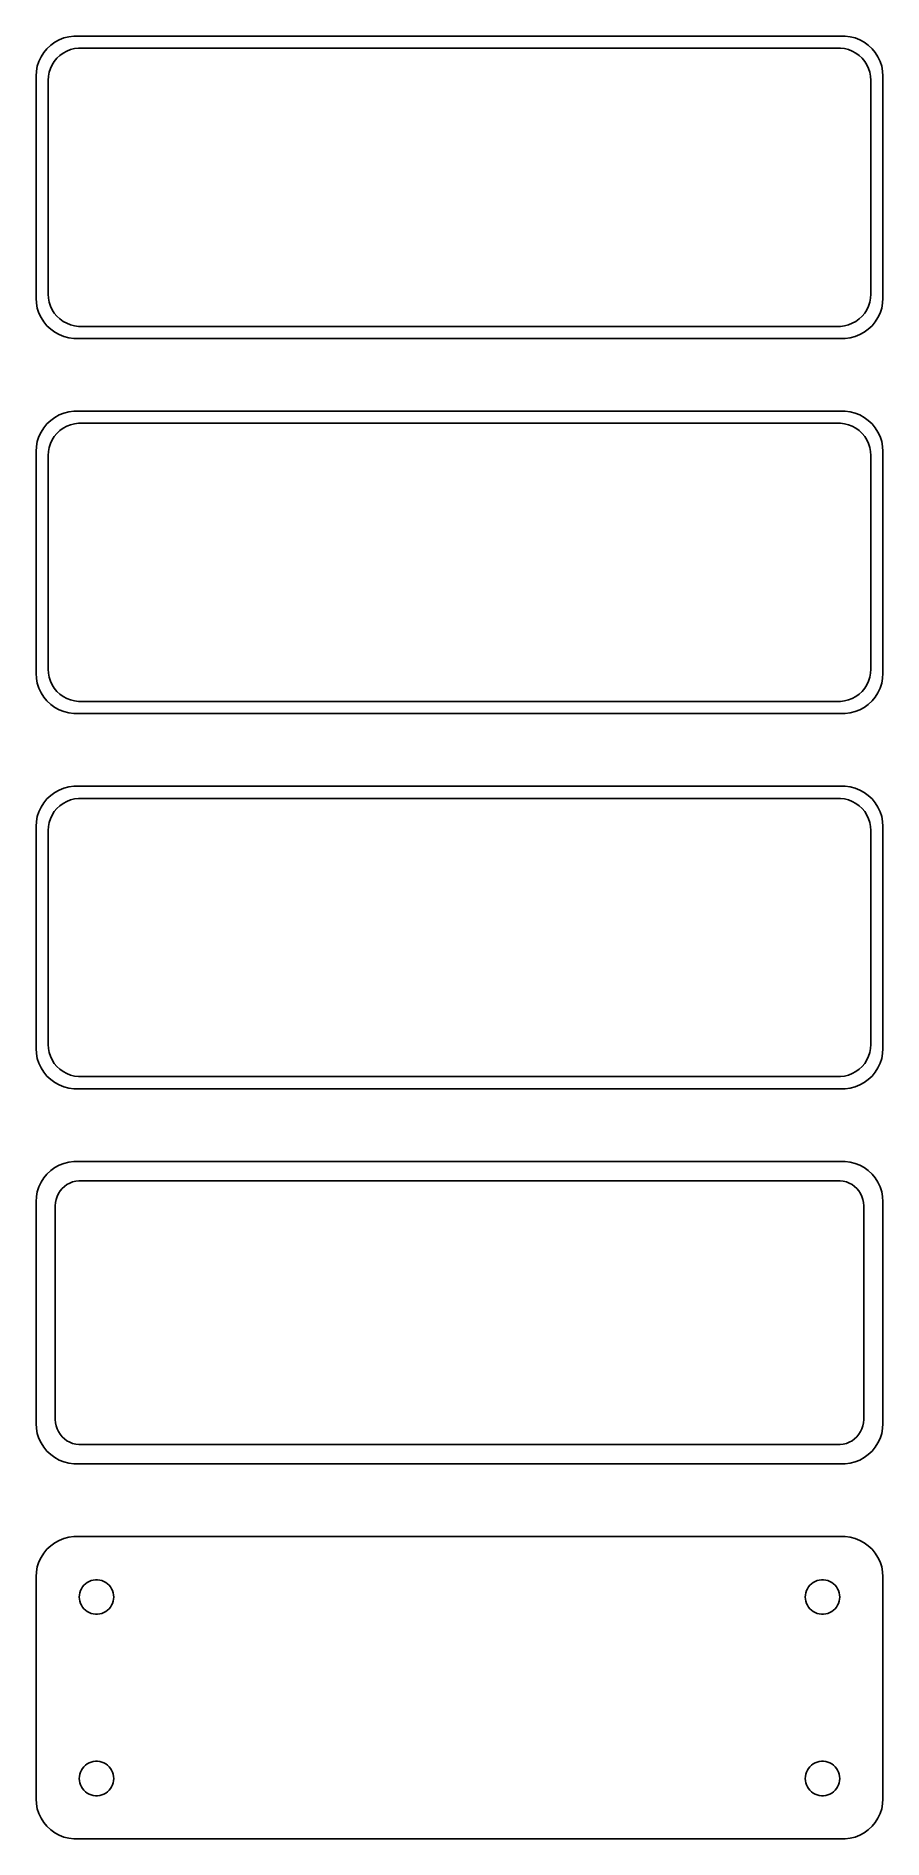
# Model space of a CAD drawing. Header units: metres. Extents: x -52 to 52, y 214 to 437.
import ezdxf

# ---------------------------------------------------------------- set-up
doc = ezdxf.new("R2010")
doc.units = ezdxf.units.M

msp = doc.modelspace()

# ---------------------------------------------------------------- linework, layer by layer
for p, q in [((-50.6871, 436.103), (-51.1448, 435.673)), ((-50.1791, 436.472), (-50.6871, 436.103)), ((-49.6289, 436.774), (-50.1791, 436.472)), ((-49.0451, 437.005), (-49.6289, 436.774)), ((-48.4369, 437.161), (-49.0451, 437.005)), ((-47.8139, 437.24), (-48.4369, 437.161)), ((47.8139, 437.24), (-47.8139, 437.24)), ((48.4369, 437.161), (47.8139, 437.24)), ((49.0451, 437.005), (48.4369, 437.161)), ((49.6289, 436.774), (49.0451, 437.005)), ((50.1791, 436.472), (49.6289, 436.774)), ((50.6871, 436.103), (50.1791, 436.472)), ((51.1448, 435.673), (50.6871, 436.103)), ((-52.1489, 434.091), (-52.3429, 433.493)), ((-51.8815, 434.659), (-52.1489, 434.091)), ((-51.5451, 435.189), (-51.8815, 434.659)), ((-51.1448, 435.673), (-51.5451, 435.189)), ((-50.7191, 433.222), (-50.5052, 433.677)), ((-50.5052, 433.677), (-50.2361, 434.101)), ((-50.2361, 434.101), (-49.9159, 434.488)), ((-49.9159, 434.488), (-49.5497, 434.832)), ((-49.5497, 434.832), (-49.1433, 435.127)), ((-49.1433, 435.127), (-48.7031, 435.369)), ((-48.7031, 435.369), (-48.2361, 435.554)), ((-48.2361, 435.554), (-47.7495, 435.679)), ((-47.7495, 435.679), (-47.2512, 435.742)), ((-47.2512, 435.742), (47.2512, 435.742)), ((47.2512, 435.742), (47.7495, 435.679)), ((47.7495, 435.679), (48.2361, 435.554)), ((48.2361, 435.554), (48.7031, 435.369)), ((48.7031, 435.369), (49.1433, 435.127)), ((49.1433, 435.127), (49.5497, 434.832)), ((49.5497, 434.832), (49.9159, 434.488)), ((49.9159, 434.488), (50.2361, 434.101)), ((50.2361, 434.101), (50.5052, 433.677)), ((50.5052, 433.677), (50.7191, 433.222)), ((51.5451, 435.189), (51.1448, 435.673)), ((51.8815, 434.659), (51.5451, 435.189)), ((52.1489, 434.091), (51.8815, 434.659)), ((52.3429, 433.493), (52.1489, 434.091)), ((-52.4606, 432.877), (-52.5, 432.25)), ((-52.5, 432.25), (-52.5, 404.75)), ((-52.3429, 433.493), (-52.4606, 432.877)), ((-51, 431.75), (-50.9685, 432.251)), ((-51, 405.25), (-51, 431.75)), ((-50.9685, 432.251), (-50.8743, 432.745)), ((-50.8743, 432.745), (-50.7191, 433.222)), ((50.7191, 433.222), (50.8743, 432.745)), ((50.8743, 432.745), (50.9685, 432.251)), ((50.9685, 432.251), (51, 431.75)), ((51, 431.75), (51, 405.25)), ((52.4606, 432.877), (52.3429, 433.493)), ((52.5, 432.25), (52.4606, 432.877)), ((52.5, 404.75), (52.5, 432.25)), ((-52.5, 404.75), (-52.4606, 404.123)), ((-50.9685, 404.749), (-51, 405.25)), ((-50.8743, 404.255), (-50.9685, 404.749)), ((50.9685, 404.749), (50.8743, 404.255)), ((51, 405.25), (50.9685, 404.749)), ((52.4606, 404.123), (52.5, 404.75)), ((-52.4606, 404.123), (-52.3429, 403.507)), ((-52.3429, 403.507), (-52.1489, 402.909)), ((-52.1489, 402.909), (-51.8815, 402.341)), ((-51.8815, 402.341), (-51.5451, 401.811)), ((-50.7191, 403.778), (-50.8743, 404.255)), ((-50.5052, 403.323), (-50.7191, 403.778)), ((-50.2361, 402.899), (-50.5052, 403.323)), ((-49.9159, 402.512), (-50.2361, 402.899)), ((-49.5497, 402.168), (-49.9159, 402.512)), ((49.9159, 402.512), (49.5497, 402.168)), ((50.2361, 402.899), (49.9159, 402.512)), ((50.5052, 403.323), (50.2361, 402.899)), ((50.7191, 403.778), (50.5052, 403.323)), ((50.8743, 404.255), (50.7191, 403.778)), ((51.5451, 401.811), (51.8815, 402.341)), ((51.8815, 402.341), (52.1489, 402.909)), ((52.1489, 402.909), (52.3429, 403.507)), ((52.3429, 403.507), (52.4606, 404.123)), ((-51.5451, 401.811), (-51.1448, 401.327)), ((-51.1448, 401.327), (-50.6871, 400.897)), ((-50.6871, 400.897), (-50.1791, 400.528)), ((-50.1791, 400.528), (-49.6289, 400.226)), ((-49.6289, 400.226), (-49.0451, 399.995)), ((-49.1433, 401.873), (-49.5497, 402.168)), ((-48.7031, 401.631), (-49.1433, 401.873)), ((-48.2361, 401.446), (-48.7031, 401.631)), ((-47.7495, 401.321), (-48.2361, 401.446)), ((-47.2512, 401.258), (-47.7495, 401.321)), ((47.2512, 401.258), (-47.2512, 401.258)), ((47.7495, 401.321), (47.2512, 401.258)), ((48.2361, 401.446), (47.7495, 401.321)), ((48.7031, 401.631), (48.2361, 401.446)), ((49.1433, 401.873), (48.7031, 401.631)), ((49.0451, 399.995), (49.6289, 400.226)), ((49.5497, 402.168), (49.1433, 401.873)), ((49.6289, 400.226), (50.1791, 400.528)), ((50.1791, 400.528), (50.6871, 400.897)), ((50.6871, 400.897), (51.1448, 401.327)), ((51.1448, 401.327), (51.5451, 401.811)), ((-49.0451, 399.995), (-48.4369, 399.839)), ((-48.4369, 399.839), (-47.8139, 399.76)), ((-47.8139, 399.76), (47.8139, 399.76)), ((47.8139, 399.76), (48.4369, 399.839)), ((48.4369, 399.839), (49.0451, 399.995)), ((-51.1448, 389.173), (-51.5451, 388.689)), ((-50.6871, 389.603), (-51.1448, 389.173)), ((-50.1791, 389.972), (-50.6871, 389.603)), ((-49.6289, 390.274), (-50.1791, 389.972)), ((-49.0451, 390.505), (-49.6289, 390.274)), ((-49.1433, 388.627), (-48.7031, 388.869)), ((-48.4369, 390.661), (-49.0451, 390.505)), ((-48.7031, 388.869), (-48.2361, 389.054)), ((-47.8139, 390.74), (-48.4369, 390.661)), ((-48.2361, 389.054), (-47.7495, 389.179)), ((47.8139, 390.74), (-47.8139, 390.74)), ((-47.7495, 389.179), (-47.2512, 389.242)), ((-47.2512, 389.242), (47.2512, 389.242)), ((47.2512, 389.242), (47.7495, 389.179)), ((47.7495, 389.179), (48.2361, 389.054)), ((48.4369, 390.661), (47.8139, 390.74)), ((48.2361, 389.054), (48.7031, 388.869)), ((49.0451, 390.505), (48.4369, 390.661)), ((48.7031, 388.869), (49.1433, 388.627)), ((49.6289, 390.274), (49.0451, 390.505)), ((50.1791, 389.972), (49.6289, 390.274)), ((50.6871, 389.603), (50.1791, 389.972)), ((51.1448, 389.173), (50.6871, 389.603)), ((51.5451, 388.689), (51.1448, 389.173)), ((-52.3429, 386.993), (-52.4606, 386.377)), ((-52.1489, 387.591), (-52.3429, 386.993)), ((-51.8815, 388.159), (-52.1489, 387.591)), ((-51.5451, 388.689), (-51.8815, 388.159)), ((-50.8743, 386.245), (-50.7191, 386.722)), ((-50.7191, 386.722), (-50.5052, 387.177)), ((-50.5052, 387.177), (-50.2361, 387.601)), ((-50.2361, 387.601), (-49.9159, 387.988)), ((-49.9159, 387.988), (-49.5497, 388.332)), ((-49.5497, 388.332), (-49.1433, 388.627)), ((49.1433, 388.627), (49.5497, 388.332)), ((49.5497, 388.332), (49.9159, 387.988)), ((49.9159, 387.988), (50.2361, 387.601)), ((50.2361, 387.601), (50.5052, 387.177)), ((50.5052, 387.177), (50.7191, 386.722)), ((50.7191, 386.722), (50.8743, 386.245)), ((51.8815, 388.159), (51.5451, 388.689)), ((52.1489, 387.591), (51.8815, 388.159)), ((52.3429, 386.993), (52.1489, 387.591)), ((52.4606, 386.377), (52.3429, 386.993)), ((-52.4606, 386.377), (-52.5, 385.75)), ((-52.5, 385.75), (-52.5, 358.25)), ((-51, 385.25), (-50.9685, 385.751)), ((-51, 358.75), (-51, 385.25)), ((-50.9685, 385.751), (-50.8743, 386.245)), ((50.8743, 386.245), (50.9685, 385.751)), ((50.9685, 385.751), (51, 385.25)), ((51, 385.25), (51, 358.75)), ((52.5, 385.75), (52.4606, 386.377)), ((52.5, 358.25), (52.5, 385.75)), ((-52.5, 358.25), (-52.4606, 357.623)), ((-52.4606, 357.623), (-52.3429, 357.007)), ((-50.9685, 358.249), (-51, 358.75)), ((-50.8743, 357.755), (-50.9685, 358.249)), ((-50.7191, 357.278), (-50.8743, 357.755)), ((50.8743, 357.755), (50.7191, 357.278)), ((50.9685, 358.249), (50.8743, 357.755)), ((51, 358.75), (50.9685, 358.249)), ((52.3429, 357.007), (52.4606, 357.623)), ((52.4606, 357.623), (52.5, 358.25)), ((-52.3429, 357.007), (-52.1489, 356.409)), ((-52.1489, 356.409), (-51.8815, 355.841)), ((-51.8815, 355.841), (-51.5451, 355.311)), ((-50.5052, 356.823), (-50.7191, 357.278)), ((-50.2361, 356.399), (-50.5052, 356.823)), ((-49.9159, 356.012), (-50.2361, 356.399)), ((-49.5497, 355.668), (-49.9159, 356.012)), ((-49.1433, 355.373), (-49.5497, 355.668)), ((-48.7031, 355.131), (-49.1433, 355.373)), ((49.1433, 355.373), (48.7031, 355.131)), ((49.5497, 355.668), (49.1433, 355.373)), ((49.9159, 356.012), (49.5497, 355.668)), ((50.2361, 356.399), (49.9159, 356.012)), ((50.5052, 356.823), (50.2361, 356.399)), ((50.7191, 357.278), (50.5052, 356.823)), ((51.5451, 355.311), (51.8815, 355.841)), ((51.8815, 355.841), (52.1489, 356.409)), ((52.1489, 356.409), (52.3429, 357.007)), ((-51.5451, 355.311), (-51.1448, 354.827)), ((-51.1448, 354.827), (-50.6871, 354.397)), ((-50.6871, 354.397), (-50.1791, 354.028)), ((-50.1791, 354.028), (-49.6289, 353.726)), ((-49.6289, 353.726), (-49.0451, 353.495)), ((-49.0451, 353.495), (-48.4369, 353.339)), ((-48.2361, 354.946), (-48.7031, 355.131)), ((-48.4369, 353.339), (-47.8139, 353.26)), ((-47.7495, 354.821), (-48.2361, 354.946)), ((-47.8139, 353.26), (47.8139, 353.26)), ((-47.2512, 354.758), (-47.7495, 354.821)), ((47.2512, 354.758), (-47.2512, 354.758)), ((47.7495, 354.821), (47.2512, 354.758)), ((48.2361, 354.946), (47.7495, 354.821)), ((47.8139, 353.26), (48.4369, 353.339)), ((48.7031, 355.131), (48.2361, 354.946)), ((48.4369, 353.339), (49.0451, 353.495)), ((49.0451, 353.495), (49.6289, 353.726)), ((49.6289, 353.726), (50.1791, 354.028)), ((50.1791, 354.028), (50.6871, 354.397)), ((50.6871, 354.397), (51.1448, 354.827)), ((51.1448, 354.827), (51.5451, 355.311)), ((-48.4369, 344.161), (-49.0451, 344.005)), ((-47.8139, 344.24), (-48.4369, 344.161)), ((47.8139, 344.24), (-47.8139, 344.24)), ((48.4369, 344.161), (47.8139, 344.24)), ((49.0451, 344.005), (48.4369, 344.161)), ((-51.5451, 342.189), (-51.8815, 341.659)), ((-51.1448, 342.673), (-51.5451, 342.189)), ((-50.6871, 343.103), (-51.1448, 342.673)), ((-50.1791, 343.472), (-50.6871, 343.103)), ((-49.6289, 343.774), (-50.1791, 343.472)), ((-49.0451, 344.005), (-49.6289, 343.774)), ((-49.5497, 341.832), (-49.1433, 342.127)), ((-49.1433, 342.127), (-48.7031, 342.369)), ((-48.7031, 342.369), (-48.2361, 342.554)), ((-48.2361, 342.554), (-47.7495, 342.679)), ((-47.7495, 342.679), (-47.2512, 342.742)), ((-47.2512, 342.742), (47.2512, 342.742)), ((47.2512, 342.742), (47.7495, 342.679)), ((47.7495, 342.679), (48.2361, 342.554)), ((48.2361, 342.554), (48.7031, 342.369)), ((48.7031, 342.369), (49.1433, 342.127)), ((49.6289, 343.774), (49.0451, 344.005)), ((49.1433, 342.127), (49.5497, 341.832)), ((50.1791, 343.472), (49.6289, 343.774)), ((50.6871, 343.103), (50.1791, 343.472)), ((51.1448, 342.673), (50.6871, 343.103)), ((51.5451, 342.189), (51.1448, 342.673)), ((51.8815, 341.659), (51.5451, 342.189)), ((-52.4606, 339.877), (-52.5, 339.25)), ((-52.3429, 340.493), (-52.4606, 339.877)), ((-52.1489, 341.091), (-52.3429, 340.493)), ((-51.8815, 341.659), (-52.1489, 341.091)), ((-50.9685, 339.251), (-50.8743, 339.745)), ((-50.8743, 339.745), (-50.7191, 340.222)), ((-50.7191, 340.222), (-50.5052, 340.677)), ((-50.5052, 340.677), (-50.2361, 341.101)), ((-50.2361, 341.101), (-49.9159, 341.488)), ((-49.9159, 341.488), (-49.5497, 341.832)), ((49.5497, 341.832), (49.9159, 341.488)), ((49.9159, 341.488), (50.2361, 341.101)), ((50.2361, 341.101), (50.5052, 340.677)), ((50.5052, 340.677), (50.7191, 340.222)), ((50.7191, 340.222), (50.8743, 339.745)), ((50.8743, 339.745), (50.9685, 339.251)), ((52.1489, 341.091), (51.8815, 341.659)), ((52.3429, 340.493), (52.1489, 341.091)), ((52.4606, 339.877), (52.3429, 340.493)), ((52.5, 339.25), (52.4606, 339.877)), ((-52.5, 339.25), (-52.5, 311.75)), ((-51, 338.75), (-50.9685, 339.251)), ((-51, 312.25), (-51, 338.75)), ((50.9685, 339.251), (51, 338.75)), ((51, 338.75), (51, 312.25)), ((52.5, 311.75), (52.5, 339.25)), ((-52.5, 311.75), (-52.4606, 311.123)), ((-52.4606, 311.123), (-52.3429, 310.507)), ((-50.9685, 311.749), (-51, 312.25)), ((-50.8743, 311.255), (-50.9685, 311.749)), ((-50.7191, 310.778), (-50.8743, 311.255)), ((-50.5052, 310.323), (-50.7191, 310.778)), ((50.7191, 310.778), (50.5052, 310.323)), ((50.8743, 311.255), (50.7191, 310.778)), ((50.9685, 311.749), (50.8743, 311.255)), ((51, 312.25), (50.9685, 311.749)), ((52.3429, 310.507), (52.4606, 311.123)), ((52.4606, 311.123), (52.5, 311.75)), ((-52.3429, 310.507), (-52.1489, 309.909)), ((-52.1489, 309.909), (-51.8815, 309.341)), ((-51.8815, 309.341), (-51.5451, 308.811)), ((-51.5451, 308.811), (-51.1448, 308.327)), ((-50.2361, 309.899), (-50.5052, 310.323)), ((-49.9159, 309.512), (-50.2361, 309.899)), ((-49.5497, 309.168), (-49.9159, 309.512)), ((-49.1433, 308.873), (-49.5497, 309.168)), ((-48.7031, 308.631), (-49.1433, 308.873)), ((-48.2361, 308.446), (-48.7031, 308.631)), ((-47.7495, 308.321), (-48.2361, 308.446)), ((48.2361, 308.446), (47.7495, 308.321)), ((48.7031, 308.631), (48.2361, 308.446)), ((49.1433, 308.873), (48.7031, 308.631)), ((49.5497, 309.168), (49.1433, 308.873)), ((49.9159, 309.512), (49.5497, 309.168)), ((50.2361, 309.899), (49.9159, 309.512)), ((50.5052, 310.323), (50.2361, 309.899)), ((51.1448, 308.327), (51.5451, 308.811)), ((51.5451, 308.811), (51.8815, 309.341)), ((51.8815, 309.341), (52.1489, 309.909)), ((52.1489, 309.909), (52.3429, 310.507)), ((-51.1448, 308.327), (-50.6871, 307.897)), ((-50.6871, 307.897), (-50.1791, 307.528)), ((-50.1791, 307.528), (-49.6289, 307.226)), ((-49.6289, 307.226), (-49.0451, 306.995)), ((-49.0451, 306.995), (-48.4369, 306.839)), ((-48.4369, 306.839), (-47.8139, 306.76)), ((-47.8139, 306.76), (47.8139, 306.76)), ((-47.2512, 308.258), (-47.7495, 308.321)), ((47.2512, 308.258), (-47.2512, 308.258)), ((47.7495, 308.321), (47.2512, 308.258)), ((47.8139, 306.76), (48.4369, 306.839)), ((48.4369, 306.839), (49.0451, 306.995)), ((49.0451, 306.995), (49.6289, 307.226)), ((49.6289, 307.226), (50.1791, 307.528)), ((50.1791, 307.528), (50.6871, 307.897)), ((50.6871, 307.897), (51.1448, 308.327)), ((-49.6289, 297.274), (-50.1791, 296.972)), ((-49.0451, 297.505), (-49.6289, 297.274)), ((-48.4369, 297.661), (-49.0451, 297.505)), ((-47.8139, 297.74), (-48.4369, 297.661)), ((47.8139, 297.74), (-47.8139, 297.74)), ((48.4369, 297.661), (47.8139, 297.74)), ((49.0451, 297.505), (48.4369, 297.661)), ((49.6289, 297.274), (49.0451, 297.505)), ((50.1791, 296.972), (49.6289, 297.274)), ((-51.8815, 295.159), (-52.1489, 294.591)), ((-51.5451, 295.689), (-51.8815, 295.159)), ((-51.1448, 296.173), (-51.5451, 295.689)), ((-50.6871, 296.603), (-51.1448, 296.173)), ((-50.1791, 296.972), (-50.6871, 296.603)), ((-48.668, 294.878), (-48.3254, 295.067)), ((-48.3254, 295.067), (-47.9619, 295.211)), ((-47.9619, 295.211), (-47.5833, 295.308)), ((-47.5833, 295.308), (-47.1954, 295.357)), ((-47.1954, 295.357), (47.1954, 295.357)), ((47.1954, 295.357), (47.5833, 295.308)), ((47.5833, 295.308), (47.9619, 295.211)), ((47.9619, 295.211), (48.3254, 295.067)), ((48.3254, 295.067), (48.668, 294.878)), ((50.6871, 296.603), (50.1791, 296.972)), ((51.1448, 296.173), (50.6871, 296.603)), ((51.5451, 295.689), (51.1448, 296.173)), ((51.8815, 295.159), (51.5451, 295.689)), ((52.1489, 294.591), (51.8815, 295.159)), ((-52.4606, 293.377), (-52.5, 292.75)), ((-52.3429, 293.993), (-52.4606, 293.377)), ((-52.1489, 294.591), (-52.3429, 293.993)), ((-50.0884, 292.64), (-50.0151, 293.024)), ((-50.0151, 293.024), (-49.8943, 293.396)), ((-49.8943, 293.396), (-49.7279, 293.75)), ((-49.7279, 293.75), (-49.5184, 294.08)), ((-49.5184, 294.08), (-49.2692, 294.381)), ((-49.2692, 294.381), (-48.9842, 294.649)), ((-48.9842, 294.649), (-48.668, 294.878)), ((48.668, 294.878), (48.9842, 294.649)), ((48.9842, 294.649), (49.2692, 294.381)), ((49.2692, 294.381), (49.5184, 294.08)), ((49.5184, 294.08), (49.7279, 293.75)), ((49.7279, 293.75), (49.8943, 293.396)), ((49.8943, 293.396), (50.0151, 293.024)), ((50.0151, 293.024), (50.0884, 292.64)), ((52.3429, 293.993), (52.1489, 294.591)), ((52.4606, 293.377), (52.3429, 293.993)), ((52.5, 292.75), (52.4606, 293.377)), ((-52.5, 292.75), (-52.5, 265.25)), ((-50.1129, 292.25), (-50.0884, 292.64)), ((-50.1129, 265.75), (-50.1129, 292.25)), ((50.0884, 292.64), (50.1129, 292.25)), ((50.1129, 292.25), (50.1129, 265.75)), ((52.5, 265.25), (52.5, 292.75)), ((-52.5, 265.25), (-52.4606, 264.623)), ((-52.4606, 264.623), (-52.3429, 264.007)), ((-52.3429, 264.007), (-52.1489, 263.409)), ((-50.0884, 265.36), (-50.1129, 265.75)), ((-50.0151, 264.976), (-50.0884, 265.36)), ((-49.8943, 264.604), (-50.0151, 264.976)), ((-49.7279, 264.25), (-49.8943, 264.604)), ((-49.5184, 263.92), (-49.7279, 264.25)), ((-49.2692, 263.619), (-49.5184, 263.92)), ((49.5184, 263.92), (49.2692, 263.619)), ((49.7279, 264.25), (49.5184, 263.92)), ((49.8943, 264.604), (49.7279, 264.25)), ((50.0151, 264.976), (49.8943, 264.604)), ((50.0884, 265.36), (50.0151, 264.976)), ((50.1129, 265.75), (50.0884, 265.36)), ((52.1489, 263.409), (52.3429, 264.007)), ((52.3429, 264.007), (52.4606, 264.623)), ((52.4606, 264.623), (52.5, 265.25)), ((-52.1489, 263.409), (-51.8815, 262.841)), ((-51.8815, 262.841), (-51.5451, 262.311)), ((-51.5451, 262.311), (-51.1448, 261.827)), ((-51.1448, 261.827), (-50.6871, 261.397)), ((-48.9842, 263.351), (-49.2692, 263.619)), ((-48.668, 263.122), (-48.9842, 263.351)), ((-48.3254, 262.933), (-48.668, 263.122)), ((-47.9619, 262.789), (-48.3254, 262.933)), ((-47.5833, 262.692), (-47.9619, 262.789)), ((-47.1954, 262.643), (-47.5833, 262.692)), ((47.1954, 262.643), (-47.1954, 262.643)), ((47.5833, 262.692), (47.1954, 262.643)), ((47.9619, 262.789), (47.5833, 262.692)), ((48.3254, 262.933), (47.9619, 262.789)), ((48.668, 263.122), (48.3254, 262.933)), ((48.9842, 263.351), (48.668, 263.122)), ((49.2692, 263.619), (48.9842, 263.351)), ((50.6871, 261.397), (51.1448, 261.827)), ((51.1448, 261.827), (51.5451, 262.311)), ((51.5451, 262.311), (51.8815, 262.841)), ((51.8815, 262.841), (52.1489, 263.409)), ((-50.6871, 261.397), (-50.1791, 261.028)), ((-50.1791, 261.028), (-49.6289, 260.726)), ((-49.6289, 260.726), (-49.0451, 260.495)), ((-49.0451, 260.495), (-48.4369, 260.339)), ((-48.4369, 260.339), (-47.8139, 260.26)), ((-47.8139, 260.26), (47.8139, 260.26)), ((47.8139, 260.26), (48.4369, 260.339)), ((48.4369, 260.339), (49.0451, 260.495)), ((49.0451, 260.495), (49.6289, 260.726)), ((49.6289, 260.726), (50.1791, 261.028)), ((50.1791, 261.028), (50.6871, 261.397)), ((-50.1791, 250.472), (-50.6871, 250.103)), ((-49.6289, 250.774), (-50.1791, 250.472)), ((-49.0451, 251.005), (-49.6289, 250.774)), ((-48.4369, 251.161), (-49.0451, 251.005)), ((-47.8139, 251.24), (-48.4369, 251.161)), ((47.8139, 251.24), (-47.8139, 251.24)), ((48.4369, 251.161), (47.8139, 251.24)), ((49.0451, 251.005), (48.4369, 251.161)), ((49.6289, 250.774), (49.0451, 251.005)), ((50.1791, 250.472), (49.6289, 250.774)), ((50.6871, 250.103), (50.1791, 250.472)), ((-52.1489, 248.091), (-52.3429, 247.493)), ((-51.8815, 248.659), (-52.1489, 248.091)), ((-51.5451, 249.189), (-51.8815, 248.659)), ((-51.1448, 249.673), (-51.5451, 249.189)), ((-50.6871, 250.103), (-51.1448, 249.673)), ((51.1448, 249.673), (50.6871, 250.103)), ((51.5451, 249.189), (51.1448, 249.673)), ((51.8815, 248.659), (51.5451, 249.189)), ((52.1489, 248.091), (51.8815, 248.659)), ((52.3429, 247.493), (52.1489, 248.091)), ((-52.4606, 246.877), (-52.5, 246.25)), ((-52.5, 246.25), (-52.5, 218.75)), ((-52.3429, 247.493), (-52.4606, 246.877)), ((-45.6598, 245.781), (-45.4001, 245.847)), ((-45.4001, 245.847), (-45.1341, 245.881)), ((-45.1341, 245.881), (-44.8659, 245.881)), ((-44.8659, 245.881), (-44.5999, 245.847)), ((-44.5999, 245.847), (-44.3401, 245.781)), ((44.3401, 245.781), (44.5999, 245.847)), ((44.5999, 245.847), (44.8659, 245.881)), ((44.8659, 245.881), (45.1341, 245.881)), ((45.1341, 245.881), (45.4001, 245.847)), ((45.4001, 245.847), (45.6598, 245.781)), ((52.4606, 246.877), (52.3429, 247.493)), ((52.5, 246.25), (52.4606, 246.877)), ((52.5, 218.75), (52.5, 246.25)), ((-47.1353, 243.75), (-47.1185, 244.018)), ((-47.1185, 243.482), (-47.1353, 243.75)), ((-47.1185, 244.018), (-47.0682, 244.281)), ((-47.0682, 244.281), (-46.9853, 244.536)), ((-46.9853, 244.536), (-46.8712, 244.779)), ((-46.8712, 244.779), (-46.7275, 245.005)), ((-46.7275, 245.005), (-46.5565, 245.212)), ((-46.5565, 245.212), (-46.3611, 245.395)), ((-46.3611, 245.395), (-46.1441, 245.553)), ((-46.1441, 245.553), (-45.9092, 245.682)), ((-45.9092, 245.682), (-45.6598, 245.781)), ((-44.3401, 245.781), (-44.0908, 245.682)), ((-44.0908, 245.682), (-43.8559, 245.553)), ((-43.8559, 245.553), (-43.6389, 245.395)), ((-43.6389, 245.395), (-43.4434, 245.212)), ((-43.4434, 245.212), (-43.2725, 245.005)), ((-43.2725, 245.005), (-43.1288, 244.779)), ((-43.1288, 244.779), (-43.0146, 244.536)), ((-43.0146, 244.536), (-42.9318, 244.281)), ((-42.9318, 244.281), (-42.8815, 244.018)), ((-42.8815, 244.018), (-42.8647, 243.75)), ((-42.8647, 243.75), (-42.8815, 243.482)), ((42.8647, 243.75), (42.8815, 244.018)), ((42.8815, 243.482), (42.8647, 243.75)), ((42.8815, 244.018), (42.9318, 244.281)), ((42.9318, 244.281), (43.0146, 244.536)), ((43.0146, 244.536), (43.1288, 244.779)), ((43.1288, 244.779), (43.2725, 245.005)), ((43.2725, 245.005), (43.4434, 245.212)), ((43.4434, 245.212), (43.6389, 245.395)), ((43.6389, 245.395), (43.8559, 245.553)), ((43.8559, 245.553), (44.0908, 245.682)), ((44.0908, 245.682), (44.3401, 245.781)), ((45.6598, 245.781), (45.9092, 245.682)), ((45.9092, 245.682), (46.1441, 245.553)), ((46.1441, 245.553), (46.3611, 245.395)), ((46.3611, 245.395), (46.5565, 245.212)), ((46.5565, 245.212), (46.7275, 245.005)), ((46.7275, 245.005), (46.8712, 244.779)), ((46.8712, 244.779), (46.9853, 244.536)), ((46.9853, 244.536), (47.0682, 244.281)), ((47.0682, 244.281), (47.1185, 244.018)), ((47.1185, 244.018), (47.1353, 243.75)), ((47.1353, 243.75), (47.1185, 243.482)), ((-47.0682, 243.219), (-47.1185, 243.482)), ((-46.9853, 242.964), (-47.0682, 243.219)), ((-46.8712, 242.721), (-46.9853, 242.964)), ((-46.7275, 242.495), (-46.8712, 242.721)), ((-46.5565, 242.288), (-46.7275, 242.495)), ((-46.3611, 242.105), (-46.5565, 242.288)), ((-46.1441, 241.947), (-46.3611, 242.105)), ((-45.9092, 241.818), (-46.1441, 241.947)), ((-45.6598, 241.719), (-45.9092, 241.818)), ((-45.4001, 241.653), (-45.6598, 241.719)), ((-45.1341, 241.619), (-45.4001, 241.653)), ((-44.8659, 241.619), (-45.1341, 241.619)), ((-44.5999, 241.653), (-44.8659, 241.619)), ((-44.3401, 241.719), (-44.5999, 241.653)), ((-44.0908, 241.818), (-44.3401, 241.719)), ((-43.8559, 241.947), (-44.0908, 241.818)), ((-43.6389, 242.105), (-43.8559, 241.947)), ((-43.4434, 242.288), (-43.6389, 242.105)), ((-43.2725, 242.495), (-43.4434, 242.288)), ((-43.1288, 242.721), (-43.2725, 242.495)), ((-43.0146, 242.964), (-43.1288, 242.721)), ((-42.9318, 243.219), (-43.0146, 242.964)), ((-42.8815, 243.482), (-42.9318, 243.219)), ((42.9318, 243.219), (42.8815, 243.482)), ((43.0146, 242.964), (42.9318, 243.219)), ((43.1288, 242.721), (43.0146, 242.964)), ((43.2725, 242.495), (43.1288, 242.721)), ((43.4434, 242.288), (43.2725, 242.495)), ((43.6389, 242.105), (43.4434, 242.288)), ((43.8559, 241.947), (43.6389, 242.105)), ((44.0908, 241.818), (43.8559, 241.947)), ((44.3401, 241.719), (44.0908, 241.818)), ((44.5999, 241.653), (44.3401, 241.719)), ((44.8659, 241.619), (44.5999, 241.653)), ((45.1341, 241.619), (44.8659, 241.619)), ((45.4001, 241.653), (45.1341, 241.619)), ((45.6598, 241.719), (45.4001, 241.653)), ((45.9092, 241.818), (45.6598, 241.719)), ((46.1441, 241.947), (45.9092, 241.818)), ((46.3611, 242.105), (46.1441, 241.947)), ((46.5565, 242.288), (46.3611, 242.105)), ((46.7275, 242.495), (46.5565, 242.288)), ((46.8712, 242.721), (46.7275, 242.495)), ((46.9853, 242.964), (46.8712, 242.721)), ((47.0682, 243.219), (46.9853, 242.964)), ((47.1185, 243.482), (47.0682, 243.219)), ((-47.1353, 221.25), (-47.1185, 221.518)), ((-47.1185, 220.982), (-47.1353, 221.25)), ((-47.1185, 221.518), (-47.0682, 221.781)), ((-47.0682, 221.781), (-46.9853, 222.036)), ((-46.9853, 222.036), (-46.8712, 222.279)), ((-46.8712, 222.279), (-46.7275, 222.505)), ((-46.7275, 222.505), (-46.5565, 222.712)), ((-46.5565, 222.712), (-46.3611, 222.895)), ((-46.3611, 222.895), (-46.1441, 223.053)), ((-46.1441, 223.053), (-45.9092, 223.182)), ((-45.9092, 223.182), (-45.6598, 223.281)), ((-45.6598, 223.281), (-45.4001, 223.347)), ((-45.4001, 223.347), (-45.1341, 223.381)), ((-45.1341, 223.381), (-44.8659, 223.381)), ((-44.8659, 223.381), (-44.5999, 223.347)), ((-44.5999, 223.347), (-44.3401, 223.281)), ((-44.3401, 223.281), (-44.0908, 223.182)), ((-44.0908, 223.182), (-43.8559, 223.053)), ((-43.8559, 223.053), (-43.6389, 222.895)), ((-43.6389, 222.895), (-43.4434, 222.712)), ((-43.4434, 222.712), (-43.2725, 222.505)), ((-43.2725, 222.505), (-43.1288, 222.279)), ((-43.1288, 222.279), (-43.0146, 222.036)), ((-43.0146, 222.036), (-42.9318, 221.781)), ((-42.9318, 221.781), (-42.8815, 221.518)), ((-42.8815, 221.518), (-42.8647, 221.25)), ((-42.8647, 221.25), (-42.8815, 220.982)), ((42.8647, 221.25), (42.8815, 221.518)), ((42.8815, 220.982), (42.8647, 221.25)), ((42.8815, 221.518), (42.9318, 221.781)), ((42.9318, 221.781), (43.0146, 222.036)), ((43.0146, 222.036), (43.1288, 222.279)), ((43.1288, 222.279), (43.2725, 222.505)), ((43.2725, 222.505), (43.4434, 222.712)), ((43.4434, 222.712), (43.6389, 222.895)), ((43.6389, 222.895), (43.8559, 223.053)), ((43.8559, 223.053), (44.0908, 223.182)), ((44.0908, 223.182), (44.3401, 223.281)), ((44.3401, 223.281), (44.5999, 223.347)), ((44.5999, 223.347), (44.8659, 223.381)), ((44.8659, 223.381), (45.1341, 223.381)), ((45.1341, 223.381), (45.4001, 223.347)), ((45.4001, 223.347), (45.6598, 223.281)), ((45.6598, 223.281), (45.9092, 223.182)), ((45.9092, 223.182), (46.1441, 223.053)), ((46.1441, 223.053), (46.3611, 222.895)), ((46.3611, 222.895), (46.5565, 222.712)), ((46.5565, 222.712), (46.7275, 222.505)), ((46.7275, 222.505), (46.8712, 222.279)), ((46.8712, 222.279), (46.9853, 222.036)), ((46.9853, 222.036), (47.0682, 221.781)), ((47.0682, 221.781), (47.1185, 221.518)), ((47.1185, 221.518), (47.1353, 221.25)), ((47.1353, 221.25), (47.1185, 220.982)), ((-47.0682, 220.719), (-47.1185, 220.982)), ((-46.9853, 220.464), (-47.0682, 220.719)), ((-46.8712, 220.221), (-46.9853, 220.464)), ((-46.7275, 219.995), (-46.8712, 220.221)), ((-46.5565, 219.788), (-46.7275, 219.995)), ((-46.3611, 219.605), (-46.5565, 219.788)), ((-46.1441, 219.447), (-46.3611, 219.605)), ((-45.9092, 219.318), (-46.1441, 219.447)), ((-45.6598, 219.219), (-45.9092, 219.318)), ((-45.4001, 219.153), (-45.6598, 219.219)), ((-45.1341, 219.119), (-45.4001, 219.153)), ((-44.8659, 219.119), (-45.1341, 219.119)), ((-44.5999, 219.153), (-44.8659, 219.119)), ((-44.3401, 219.219), (-44.5999, 219.153)), ((-44.0908, 219.318), (-44.3401, 219.219)), ((-43.8559, 219.447), (-44.0908, 219.318)), ((-43.6389, 219.605), (-43.8559, 219.447)), ((-43.4434, 219.788), (-43.6389, 219.605)), ((-43.2725, 219.995), (-43.4434, 219.788)), ((-43.1288, 220.221), (-43.2725, 219.995)), ((-43.0146, 220.464), (-43.1288, 220.221)), ((-42.9318, 220.719), (-43.0146, 220.464)), ((-42.8815, 220.982), (-42.9318, 220.719)), ((42.9318, 220.719), (42.8815, 220.982)), ((43.0146, 220.464), (42.9318, 220.719)), ((43.1288, 220.221), (43.0146, 220.464)), ((43.2725, 219.995), (43.1288, 220.221)), ((43.4434, 219.788), (43.2725, 219.995)), ((43.6389, 219.605), (43.4434, 219.788)), ((43.8559, 219.447), (43.6389, 219.605)), ((44.0908, 219.318), (43.8559, 219.447)), ((44.3401, 219.219), (44.0908, 219.318)), ((44.5999, 219.153), (44.3401, 219.219)), ((44.8659, 219.119), (44.5999, 219.153)), ((45.1341, 219.119), (44.8659, 219.119)), ((45.4001, 219.153), (45.1341, 219.119)), ((45.6598, 219.219), (45.4001, 219.153)), ((45.9092, 219.318), (45.6598, 219.219)), ((46.1441, 219.447), (45.9092, 219.318)), ((46.3611, 219.605), (46.1441, 219.447)), ((46.5565, 219.788), (46.3611, 219.605)), ((46.7275, 219.995), (46.5565, 219.788)), ((46.8712, 220.221), (46.7275, 219.995)), ((46.9853, 220.464), (46.8712, 220.221)), ((47.0682, 220.719), (46.9853, 220.464)), ((47.1185, 220.982), (47.0682, 220.719)), ((-52.5, 218.75), (-52.4606, 218.123)), ((-52.4606, 218.123), (-52.3429, 217.507)), ((-52.3429, 217.507), (-52.1489, 216.909)), ((-52.1489, 216.909), (-51.8815, 216.341)), ((51.8815, 216.341), (52.1489, 216.909)), ((52.1489, 216.909), (52.3429, 217.507)), ((52.3429, 217.507), (52.4606, 218.123)), ((52.4606, 218.123), (52.5, 218.75)), ((-51.8815, 216.341), (-51.5451, 215.811)), ((-51.5451, 215.811), (-51.1448, 215.327)), ((-51.1448, 215.327), (-50.6871, 214.897)), ((-50.6871, 214.897), (-50.1791, 214.528)), ((50.1791, 214.528), (50.6871, 214.897)), ((50.6871, 214.897), (51.1448, 215.327)), ((51.1448, 215.327), (51.5451, 215.811)), ((51.5451, 215.811), (51.8815, 216.341)), ((-50.1791, 214.528), (-49.6289, 214.226)), ((-49.6289, 214.226), (-49.0451, 213.995)), ((-49.0451, 213.995), (-48.4369, 213.839)), ((-48.4369, 213.839), (-47.8139, 213.76)), ((-47.8139, 213.76), (47.8139, 213.76)), ((47.8139, 213.76), (48.4369, 213.839)), ((48.4369, 213.839), (49.0451, 213.995)), ((49.0451, 213.995), (49.6289, 214.226)), ((49.6289, 214.226), (50.1791, 214.528))]:
    msp.add_line(p, q)

doc.saveas('drawing.dxf')
